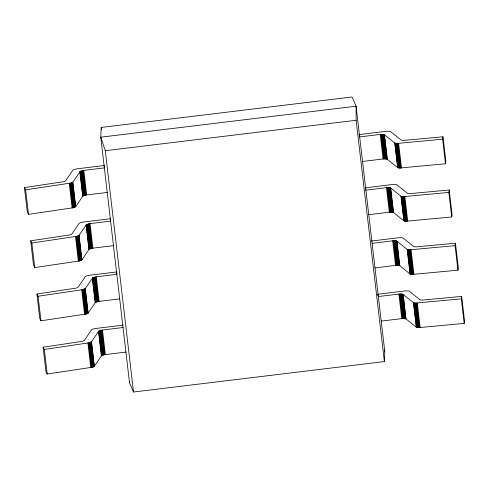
<?xml version="1.0" encoding="UTF-8"?>
<svg xmlns="http://www.w3.org/2000/svg" width="489" height="489" viewBox="0 0 489 489"><rect width="100%" height="100%" fill="white"/><g stroke="black" fill="none" stroke-linecap="round" stroke-linejoin="round"><path stroke-width="0.73" d="M116.847 272.532L116.816 274.317L96.266 276.811L92.794 277.77L85.288 288.492L82.959 289.58L38.087 296.236L36.907 294.011L76.382 288.082L78.148 287.147L85.275 276.664L86.18 276.041L89.242 275.289L116.859 271.939M101.223 127.433L100.771 137.195L129.512 382.789L133.521 392.013L384.366 361.567L384.812 351.805L356.071 106.211L352.062 96.987L101.223 127.433L101.486 129.707M362.538 161.468L383.095 158.974L386.286 158.968L387.367 159.353L397.606 167.562L399.617 168.039L445.497 163.766L442.618 139.206L442.991 136.792L403.125 140.49L401.114 140.013L390.705 131.663L389.617 131.278L386.426 131.284L358.81 134.64M445.497 163.766L445.864 161.352L442.991 136.792M368.767 214.683L389.317 212.189L392.514 212.183L393.596 212.562L403.835 220.777L405.846 221.248L451.72 216.975L448.847 192.415L449.22 190.001L409.354 193.699L407.343 193.228L396.927 184.873L395.846 184.494L392.655 184.5L365.784 187.758M451.72 216.975L452.093 214.561L449.22 190.001M374.99 267.893L395.546 265.399L398.743 265.393L399.825 265.778L410.057 273.987L412.074 274.463L457.949 270.185L455.076 245.625L455.448 243.216L415.583 246.914L413.572 246.438L403.156 238.082L402.074 237.703L398.883 237.709L371.267 241.059M457.949 270.185L458.321 267.776L455.448 243.216M381.218 321.102L401.775 318.608L404.971 318.608L406.053 318.987L416.286 327.196L418.297 327.673L464.177 323.4L461.304 298.84L461.677 296.426L421.811 300.124L419.8 299.647L409.385 291.297L408.303 290.912L405.112 290.918L377.496 294.274M464.177 323.4L464.55 320.986L461.677 296.426M24.45 187.587L25.63 189.811L71.07 183.002L72.837 182.073L80.343 171.352L83.808 170.392L104.365 167.898L104.401 165.514L76.785 168.864L73.723 169.622L72.818 170.239L65.691 180.722L63.925 181.657L24.45 187.587L27.323 212.147L28.509 214.371L73.374 207.715L75.709 206.633L82.714 196.327L83.619 195.704L86.681 194.952L107.238 192.452M30.679 240.802L31.858 243.027L77.293 236.218L79.059 235.282L86.565 224.561L90.037 223.601L110.593 221.107L110.63 218.724L83.014 222.079L79.951 222.831L79.047 223.455L71.92 233.938L70.153 234.867L30.679 240.802L33.552 265.362L34.731 267.581L79.603 260.924L81.938 259.842L88.937 249.537L89.848 248.913L92.91 248.161L113.466 245.667M36.907 294.011L39.78 318.571L40.96 320.796L86.394 313.987L88.167 313.052L95.166 302.752L96.076 302.129L99.139 301.371L119.695 298.877M123.087 325.148L95.471 328.498L92.409 329.256L91.498 329.879L84.377 340.356L82.61 341.291L43.136 347.221L44.316 349.446L89.181 342.789L91.516 341.707L98.521 331.401L99.426 330.778L102.488 330.026L123.045 327.532M43.136 347.221L46.009 371.781L47.188 374.006L92.623 367.196L94.389 366.267L101.394 355.961L102.305 355.338L105.367 354.586L125.924 352.086M105.282 150.71L356.12 120.27L356.071 106.211L100.771 137.195L105.282 150.71L133.521 392.013M442.618 139.206L396.744 143.479L394.727 143.002L384.495 134.793L383.413 134.414L380.216 134.414L359.666 136.914L359.238 135.777M448.847 192.415L402.973 196.688L400.956 196.217L390.723 188.002L389.641 187.623L386.444 187.629L365.888 190.123L365.466 188.986M372.117 243.333L392.673 240.839L395.87 240.832L396.952 241.218L407.184 249.427L409.195 249.903L455.076 245.625M378.345 296.548L398.902 294.048L402.092 294.048L403.18 294.427L413.413 302.636L415.424 303.113L461.304 298.84M377.704 294.843L378.131 295.979M384.103 349.672L384.812 351.805M398.614 143.424L401.493 167.984M404.843 196.633L407.716 221.193M411.072 249.848L413.945 274.402M417.3 303.058L420.173 327.618M397.967 143.473L400.839 168.033M404.195 196.682L407.068 221.242M410.424 249.891L413.297 274.451M416.652 303.107L419.525 327.667M397.337 143.491L400.21 168.051M403.566 196.7L406.438 221.26M409.794 249.916L412.667 274.47M416.023 303.125L418.896 327.685M396.744 143.479L399.617 168.039M402.973 196.688L405.846 221.248M409.195 249.903L412.074 274.463M415.424 303.113L418.297 327.673M396.194 143.436L399.067 167.996M402.423 196.651L405.295 221.205M408.651 249.861L411.524 274.421M414.88 303.07L417.753 327.63M395.711 143.369L398.584 167.929M401.94 196.578L404.813 221.138M408.168 249.787L411.041 274.347M414.391 303.003L417.27 327.563M395.295 143.271L398.174 167.831M401.524 196.48L404.403 221.04M407.753 249.696L410.626 274.25M413.981 302.905L416.854 327.465M394.971 143.149L397.844 167.709M401.194 196.358L404.073 220.918M407.423 249.573L410.295 274.127M413.651 302.783L416.524 327.343M394.727 143.002L397.606 167.562M400.956 196.217L403.835 220.777M407.184 249.427L410.057 273.987M413.413 302.636L416.286 327.196M384.495 134.793L387.367 159.353M390.723 188.002L393.596 212.562M396.952 241.218L399.825 265.778M403.18 294.427L406.053 318.987M384.232 134.64L387.111 159.2M390.46 187.849L393.333 212.409M396.689 241.059L399.562 265.619M402.918 294.274L405.791 318.834M383.871 134.512L386.744 159.072M390.1 187.721L392.973 212.281M396.322 240.936L399.201 265.49M402.551 294.146L405.43 318.706M383.413 134.414L386.286 158.968M389.641 187.623L392.514 212.183M395.87 240.832L398.743 265.393M402.092 294.048L404.971 318.608M382.875 134.347L385.748 158.901M389.097 187.556L391.976 212.116M395.326 240.765L398.205 265.325M401.555 293.981L404.427 318.541M382.264 134.31L385.143 158.87M388.492 187.519L391.365 212.079M394.721 240.735L397.594 265.295M400.949 293.944L403.822 318.504M381.609 134.31L384.482 158.87M387.838 187.525L390.711 212.079M394.067 240.735L396.94 265.295M400.295 293.944L403.168 318.504M380.919 134.347L383.798 158.907M387.147 187.556L390.02 212.116M393.376 240.771L396.249 265.331M399.605 293.981L402.478 318.541M380.216 134.414L383.095 158.974M386.444 187.629L389.317 212.189M392.673 240.839L395.546 265.399M398.902 294.048L401.775 318.608M356.12 120.27L384.366 361.567M83.808 170.392L86.681 194.952M90.037 223.601L92.91 248.161M96.266 276.811L99.139 301.371M102.488 330.026L105.367 354.586M83.112 170.49L85.985 195.05M89.34 223.705L92.213 248.259M95.569 276.915L98.442 301.475M101.791 330.124L104.67 354.684M82.439 170.618L85.312 195.178M88.668 223.834L91.541 248.394M94.897 277.043L97.769 301.603M101.119 330.252L103.998 354.812M81.81 170.777L84.683 195.337M88.038 223.986L90.911 248.546M94.267 277.196L97.14 301.756M100.489 330.411L103.368 354.971M81.241 170.954L84.114 195.508M87.47 224.164L90.343 248.724M93.692 277.373L96.571 301.933M99.921 330.588L102.794 355.142M80.746 171.144L83.619 195.704M86.975 224.359L89.848 248.913M93.203 277.569L96.076 302.129M99.426 330.778L102.305 355.338M80.343 171.352L83.216 195.906M86.565 224.561L89.444 249.121M92.794 277.77L95.673 302.33M99.022 330.986L101.895 355.54M80.037 171.56L82.91 196.12M86.26 224.769L89.139 249.329M92.488 277.978L95.367 302.538M98.717 331.194L101.59 355.754M79.835 171.767L82.714 196.327M86.064 224.977L88.937 249.537M92.293 278.192L95.166 302.752M98.521 331.401L101.394 355.961M72.837 182.073L75.709 206.633M79.059 235.282L81.938 259.842M85.288 288.492L88.167 313.052M91.516 341.707L94.389 366.267M72.653 182.269L75.526 206.823M78.882 235.478L81.755 260.038M85.11 288.687L87.983 313.247M91.339 341.903L94.212 366.457M72.378 182.464L75.257 207.018M78.607 235.674L81.48 260.234M84.835 288.883L87.708 313.443M91.064 342.098L93.937 366.652M72.017 182.654L74.89 207.214M78.246 235.863L81.119 260.423M84.475 289.072L87.348 313.632M90.703 342.288L93.576 366.848M71.577 182.837L74.45 207.391M77.806 236.046L80.679 260.606M84.035 289.256L86.908 313.816M90.263 342.471L93.136 367.025M71.07 183.002L73.943 207.562M77.293 236.218L80.172 260.778M83.521 289.427L86.394 313.987M89.75 342.636L92.623 367.196M70.502 183.155L73.374 207.715M76.73 236.37L79.603 260.924M82.959 289.58L85.832 314.14M89.181 342.789L92.06 367.349M69.89 183.289L72.763 207.849M76.119 236.499L78.992 261.059M82.348 289.708L85.22 314.268M88.576 342.923L91.449 367.483M69.255 183.399L72.127 207.953M75.477 236.609L78.356 261.169M81.706 289.818L84.579 314.378M87.934 343.034L90.807 367.587M25.63 189.811L28.509 214.371M31.858 243.027L34.731 267.581M38.087 296.236L40.96 320.796M44.316 349.446L47.188 374.006M129.506 381.31L129.512 382.789"/></g></svg>
